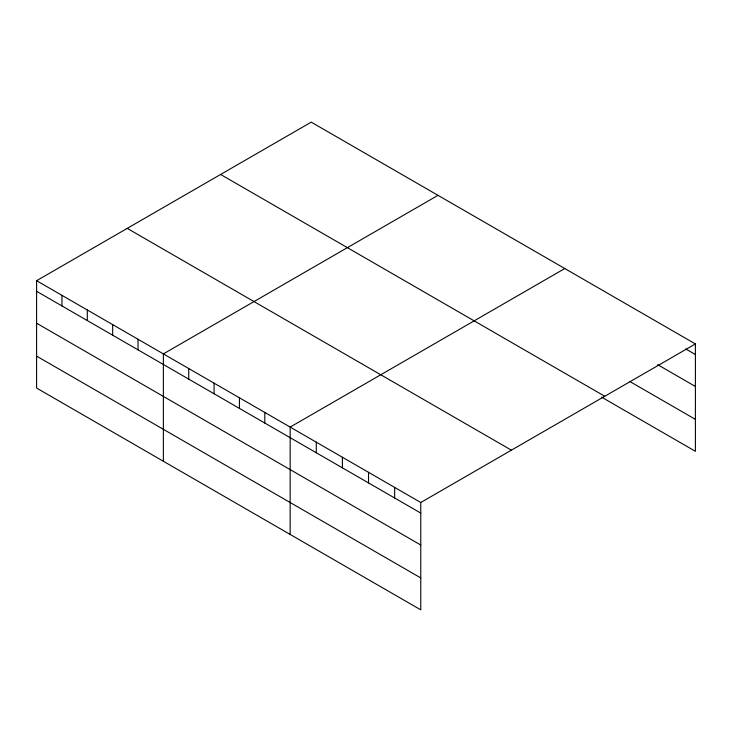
<?xml version="1.0" encoding="UTF-8"?>
<svg xmlns="http://www.w3.org/2000/svg" width="732" height="732" viewBox="0 0 732 732"><rect width="100%" height="100%" fill="white"/><g stroke="black" fill="none" stroke-linecap="round" stroke-linejoin="round"><path stroke-width="1.1" d="M601.548 397.119L695.4 451.296L695.4 343.939L311.228 122.143L36.6 280.704L36.6 388.061L420.772 609.857L420.772 502.5L36.6 280.704M438.01 195.334L163.373 353.895L163.373 461.252M564.784 268.534L290.156 427.085L290.156 534.442M420.772 502.5L695.4 343.939M685.728 348.944L695.4 354.535M657.665 364.682L695.4 386.469M629.612 381.381L695.4 419.363M220.607 174.463L604.769 396.268M127.231 228.375L511.394 450.171M36.6 291.29L420.772 513.086M36.6 323.224L420.772 545.02M36.6 356.127L420.772 577.923M394.649 487.411L394.649 498.007M368.525 472.332L368.525 482.928M342.402 457.253L342.402 467.84M316.279 442.165L316.279 452.76M264.801 412.445L264.801 423.041M239.437 397.805L239.437 408.401M214.083 383.175L214.083 393.761M188.728 368.535L188.728 379.121M138.019 339.255L138.019 349.841M112.664 324.615L112.664 335.21M87.309 309.975L87.309 320.57M61.955 295.335L61.955 305.93"/></g></svg>
